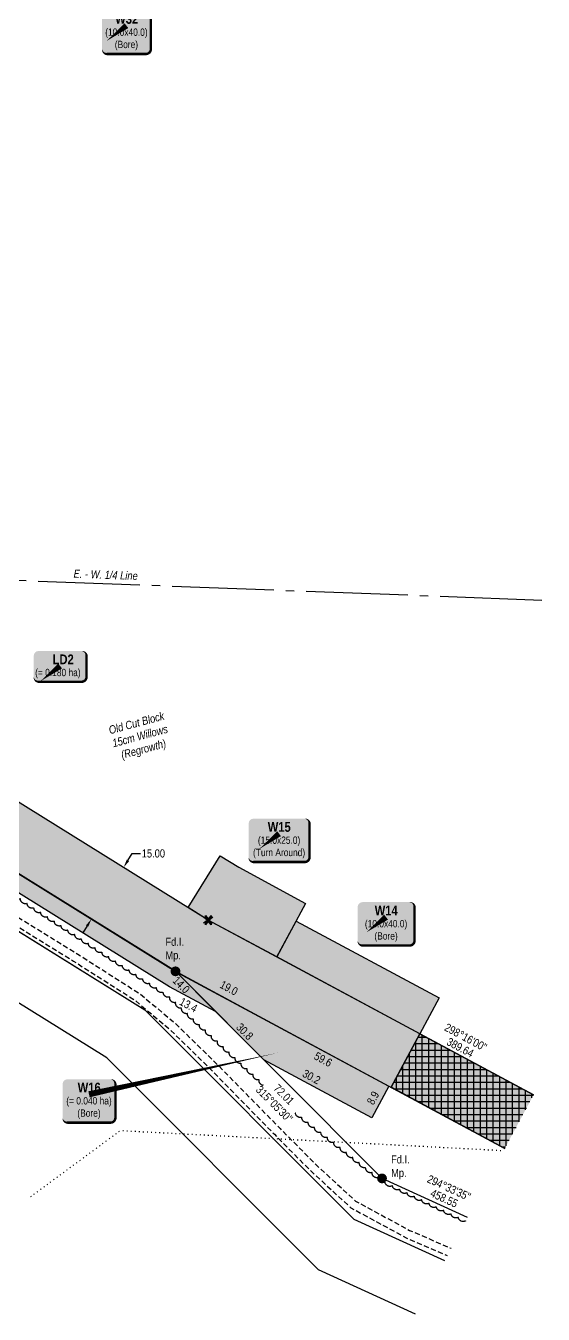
# Model space of a CAD drawing. Extents: x 333858 to 342713, y 6154085 to 6163590.
# Drawn here: x 334860 to 335497, y 6154085 to 6155671 of the extents above; entities that cross this region are included whole.
import ezdxf
from ezdxf.enums import TextEntityAlignment as Align

# ---------------------------------------------------------------- set-up
doc = ezdxf.new("R2010")
doc.units = 0
doc.header["$LTSCALE"] = 5
doc.header["$PDSIZE"] = 0.5
for name, pattern in [('0', [1, 1, 0]), ('foc-QUARTERLINE', [33, 25, -3, 2, -3]), ('foc-TOPO', [1, 0.2, -0.8]), ('UG_PIPE', [1.875, 1.25, -0.625])]:
    doc.linetypes.add(name, pattern=pattern)
doc.layers.get('Defpoints').update_dxf_attribs({"color": 9})
for name, color, linetype in [('AS-PIPE-UG', 44, 'UG_PIPE'), ('F-RW', 190, 'Continuous'), ('L-BD', 7, 'Continuous'), ('L-BD1', 253, 'Continuous'), ('L-MON', 1, 'Continuous'), ('L-MON-T', 1, 'Continuous'), ('L-QSEC', 8, 'foc-QUARTERLINE'), ('P-PROPOSED', 10, 'Continuous'), ('P-PROPOSED-H', 21, 'Continuous'), ('P-TEMP-BLOCKS', 250, 'Continuous'), ('P-TEMP-BLUE', 146, 'Continuous'), ('P-TEMP-BLUE-BORE-H', 131, 'Continuous'), ('P-TEMP-BLUE-T', 146, 'Continuous'), ('P-TEMP-NO CUT-H', 104, 'Continuous'), ('P-TXT', 4, 'Continuous'), ('P-WORKAREA', 113, 'Continuous'), ('P-WORKAREA-H', 111, 'Continuous'), ('T-BUSH', 110, '0'), ('T-VEGETATION CHANGE', 104, 'foc-TOPO')]:
    doc.layers.add(name, color=color, linetype=linetype)
doc.layers.add('P-EXISTINGCUT', color=125, linetype='Continuous', plot=False)
doc.layers.add('P-TEMP-BLUE-H', color=7, linetype='Continuous', true_color=0x99e6ff)
doc.layers.add('T-TEXT', color=48, linetype='Continuous', lineweight=18)
doc.styles.add('80', font='ARIALN.TTF', dxfattribs={"height": 10})
doc.styles.add('80CG', font='ARIALN.TTF', dxfattribs={"height": 10})
doc.styles.add('80L', font='ARIALN.TTF', dxfattribs={"height": 10})
doc.styles.add('80LS', font='ARIALNI.TTF', dxfattribs={"height": 10})
doc.styles.add('BOLD', font='ARIALNB.TTF')
doc.styles.get("Standard").update_dxf_attribs({"font": 'ARIALN.TTF'})
doc.dimstyles.new('Compass 5 000', dxfattribs={"dimscale": 5, "dimtxt": 9, "dimasz": 2, "dimexe": 0.2, "dimexo": 0.0625, "dimgap": 0.5, "dimtad": 0, "dimtih": 1, "dimtoh": 1, "dimzin": 0, "dimdsep": 46, "dimtxsty": '80CG', "dimcen": 0.1, "dimse1": 1, "dimse2": 1, "dimclrd": 256, "dimclrt": 256, "dimaunit": 1, "dimadec": 4, "dimazin": 0, "dimtfac": 0.06, "dimtofl": 0, "dimtmove": 0, "dimatfit": 1, "dimfxl": 0.2, "dimtolj": 1, "dimtzin": 0, "dimlwd": -1, "dimarcsym": 0})

# ---------------------------------------------------------------- blocks, each defined once
blk = doc.blocks.new('*U530')
at = {"true_color": 0x99e6ff}
h = blk.add_hatch(color=141, dxfattribs=at)
edge = h.paths.add_edge_path()
edge.add_line((-26.5, -34.9), (26.5, -34.9))
edge.add_arc((26.5, -28.9), 6, 270, 360)
edge.add_line((32.5, -28.9), (32.5, 12.5))
edge.add_arc((26.5, 12.5), 6, 0, 90)
edge.add_line((26.5, 18.5), (-26.5, 18.5))
edge.add_arc((-26.5, 12.5), 6, 90, 180)
edge.add_line((-32.5, 12.5), (-32.5, -28.9))
edge.add_arc((-26.5, -28.9), 6, 180, 270)
at = {"flags": 128}
blk.add_lwpolyline([(232.5, 51.1, 0, 7.5, 0), (0, 0, 0, 0, 0)], format="xyseb", dxfattribs=at)
at = {"color": 250, "flags": 128}
blk.add_lwpolyline([(-26.5, -34.9, 3, 3, 0), (26.5, -34.9, 3, 3, 0.414214), (32.5, -28.9, 3, 3, 0), (32.5, 12.5, 3, 0, 0.414214), (26.5, 18.5, 0, 0, 0), (-26.5, 18.5, 0, 0, 0.414214), (-32.5, 12.5, 0, 0, 0), (-32.5, -28.9, 0, 3, 0.414214)], format="xyseb", close=True, dxfattribs=at)
at = {"color": 250}
for tag, p, height, style in [('TEMP_AREA_W1_001', (-9.2, 2.2), 12, 'BOLD'), ('ENTER_TEXT_001', (-30.7, -12.5), 9, '80')]:
    blk.add_attdef(tag, p, '', height=height, dxfattribs=dict(at, style=style))
blk = doc.blocks.new('fdia')
at = {"color": 255, "const_width": 1}
blk.add_lwpolyline([(-0.5, 0, 1), (0.5, 0, 1)], format="xyb", close=True, dxfattribs=at)
blk = doc.blocks.new('Fdiaa')
blk.add_blockref('fdia', (0, 0))
blk = doc.blocks.new('fdib')
at = {"color": 1, "const_width": 1.6}
blk.add_lwpolyline([(-0.4, 0, 1), (0.4, 0, 1)], format="xyb", close=True, dxfattribs=at)
at = {"color": 1}
blk.add_circle((0, 0), 0.8, dxfattribs=at)
blk = doc.blocks.new('Fdibb')
blk.add_blockref('fdib', (0, 0))
blk = doc.blocks.new('fdicc')
for name in ['Fdibb', 'Fdiaa']:
    blk.add_blockref(name, (0, 0))
blk = doc.blocks.new('FDI')
blk.add_blockref('fdicc', (0, 0))
blk = doc.blocks.new('TEMP')
h = blk.add_hatch(color=255)
h.dxf.hatch_style = 1
h.paths.add_polyline_path([(0, 0.25), (-0.67, 1.15), (-0.67, 0.67), (-1.15, 0.67), (-0.25, 0), (-1.15, -0.67), (-0.67, -0.67), (-0.67, -1.15), (0, -0.25), (0.67, -1.15), (0.67, -0.67), (1.15, -0.67), (0.25, 0), (1.15, 0.67), (0.67, 0.67), (0.67, 1.15)])
h.paths.add_polyline_path([(0.57, 0.85), (0.57, 0.57), (0.85, 0.57), (0.08, 0), (0.85, -0.57), (0.57, -0.57), (0.57, -0.85), (0, -0.08), (-0.57, -0.85), (-0.57, -0.57), (-0.85, -0.57), (-0.08, 0), (-0.85, 0.57), (-0.57, 0.57), (-0.57, 0.85), (0, 0.08)], flags=16)
h = blk.add_hatch(color=1)
h.dxf.hatch_style = 1
h.paths.add_polyline_path([(0, 0.08), (-0.57, 0.85), (-0.57, 0.57), (-0.85, 0.57), (-0.08, 0), (-0.85, -0.57), (-0.57, -0.57), (-0.57, -0.85), (0, -0.08), (0.57, -0.85), (0.57, -0.57), (0.85, -0.57), (0.08, 0), (0.85, 0.57), (0.57, 0.57), (0.57, 0.85)])
at = {"color": 1}
for p, q in [((-0.08, 0), (0.08, 0)), ((0, 0.08), (0, -0.08))]:
    blk.add_line(p, q, dxfattribs=at)
at = {"color": 255, "flags": 128}
blk.add_lwpolyline([(-0.25, 0), (-1.15, 0.67), (-0.67, 0.67), (-0.67, 1.15), (0, 0.25), (0.67, 1.15), (0.67, 0.67), (1.15, 0.67), (0.25, 0), (1.15, -0.67), (0.67, -0.67), (0.67, -1.15), (0, -0.25), (-0.67, -1.15), (-0.67, -0.67), (-1.15, -0.67)], close=True, dxfattribs=at)
at = {"color": 1, "flags": 128}
blk.add_lwpolyline([(-0.08, 0), (-0.85, 0.57), (-0.57, 0.57), (-0.57, 0.85), (0, 0.08), (0.57, 0.85), (0.57, 0.57), (0.85, 0.57), (0.08, 0), (0.85, -0.57), (0.57, -0.57), (0.57, -0.85), (0, -0.08), (-0.57, -0.85), (-0.57, -0.57), (-0.85, -0.57)], close=True, dxfattribs=at)
blk = doc.blocks.new('*U492')
at = {"true_color": 0x99e6ff}
h = blk.add_hatch(color=141, dxfattribs=at)
edge = h.paths.add_edge_path()
edge.add_line((-29, -34.9), (29, -34.9))
edge.add_arc((29, -28.9), 6, 270, 360)
edge.add_line((35, -28.9), (35, 12.5))
edge.add_arc((29, 12.5), 6, 0, 90)
edge.add_line((29, 18.5), (-29, 18.5))
edge.add_arc((-29, 12.5), 6, 90, 180)
edge.add_line((-35, 12.5), (-35, -28.9))
edge.add_arc((-29, -28.9), 6, 180, 270)
at = {"color": 250, "flags": 128}
blk.add_lwpolyline([(-29, -34.9, 3, 3, 0), (29, -34.9, 3, 3, 0.414214), (35, -28.9, 3, 3, 0), (35, 12.5, 3, 0, 0.414214), (29, 18.5, 0, 0, 0), (-29, 18.5, 0, 0, 0.414214), (-35, 12.5, 0, 0, 0), (-35, -28.9, 0, 3, 0.414214)], format="xyseb", close=True, dxfattribs=at)
at = {"flags": 128}
blk.add_lwpolyline([(-24.2, -18.7, 0, 7.5, 0), (0, 0, 0, 0, 0)], format="xyseb", dxfattribs=at)
at = {"color": 250}
for tag, p, height, style in [('TEMP_AREA_W1_001', (-9.2, 2.2), 12, 'BOLD'), ('ENTER_TEXT_001', (-30.7, -12.5), 9, '80')]:
    blk.add_attdef(tag, p, '', height=height, dxfattribs=dict(at, style=style))
blk = doc.blocks.new('*U494')
at = {"true_color": 0x99e6ff}
h = blk.add_hatch(color=141, dxfattribs=at)
edge = h.paths.add_edge_path()
edge.add_line((-31.5, -34.9), (31.5, -34.9))
edge.add_arc((31.5, -28.9), 6, 270, 360)
edge.add_line((37.5, -28.9), (37.5, 12.5))
edge.add_arc((31.5, 12.5), 6, 0, 90)
edge.add_line((31.5, 18.5), (-31.5, 18.5))
edge.add_arc((-31.5, 12.5), 6, 90, 180)
edge.add_line((-37.5, 12.5), (-37.5, -28.9))
edge.add_arc((-31.5, -28.9), 6, 180, 270)
at = {"color": 250, "flags": 128}
blk.add_lwpolyline([(-31.5, -34.9, 3, 3, 0), (31.5, -34.9, 3, 3, 0.414214), (37.5, -28.9, 3, 3, 0), (37.5, 12.5, 3, 0, 0.414214), (31.5, 18.5, 0, 0, 0), (-31.5, 18.5, 0, 0, 0.414214), (-37.5, 12.5, 0, 0, 0), (-37.5, -28.9, 0, 3, 0.414214)], format="xyseb", close=True, dxfattribs=at)
at = {"flags": 128}
blk.add_lwpolyline([(-24.2, -18.7, 0, 7.5, 0), (0, 0, 0, 0, 0)], format="xyseb", dxfattribs=at)
at = {"color": 250}
for tag, p, height, style in [('TEMP_AREA_W1_001', (-9.2, 2.2), 12, 'BOLD'), ('ENTER_TEXT_001', (-30.7, -12.5), 9, '80')]:
    blk.add_attdef(tag, p, '', height=height, dxfattribs=dict(at, style=style))
blk = doc.blocks.new('*U493')
at = {"true_color": 0x99e6ff}
h = blk.add_hatch(color=141, dxfattribs=at)
edge = h.paths.add_edge_path()
edge.add_line((-24, -34.9), (24, -34.9))
edge.add_arc((24, -28.9), 6, 270, 360)
edge.add_line((30, -28.9), (30, 12.5))
edge.add_arc((24, 12.5), 6, 0, 90)
edge.add_line((24, 18.5), (-24, 18.5))
edge.add_arc((-24, 12.5), 6, 90, 180)
edge.add_line((-30, 12.5), (-30, -28.9))
edge.add_arc((-24, -28.9), 6, 180, 270)
at = {"color": 250, "flags": 128}
blk.add_lwpolyline([(-24, -34.9, 3, 3, 0), (24, -34.9, 3, 3, 0.414214), (30, -28.9, 3, 3, 0), (30, 12.5, 3, 0, 0.414214), (24, 18.5, 0, 0, 0), (-24, 18.5, 0, 0, 0.414214), (-30, 12.5, 0, 0, 0), (-30, -28.9, 0, 3, 0.414214)], format="xyseb", close=True, dxfattribs=at)
at = {"flags": 128}
blk.add_lwpolyline([(-24.2, -18.7, 0, 7.5, 0), (0, 0, 0, 0, 0)], format="xyseb", dxfattribs=at)
at = {"color": 250}
for tag, p, height, style in [('TEMP_AREA_W1_001', (-9.2, 2.2), 12, 'BOLD'), ('ENTER_TEXT_001', (-30.7, -12.5), 9, '80')]:
    blk.add_attdef(tag, p, '', height=height, dxfattribs=dict(at, style=style))
blk = doc.blocks.new('*D647')
at = {"layer": 'Defpoints', "color": 0, "transparency": 16777216}
for p in [(334960.5, 6154647.4), (334980.5, 6154635), (334920.9, 6154583.8)]:
    blk.add_point(p, dxfattribs=at)
at = {"layer": 'P-TXT', "transparency": 16777216}
for p, q in [((334985.7, 6154643.5), (334991.1, 6154652.1)), ((334991.1, 6154652.1), (335001.1, 6154652.1)), ((334935.6, 6154562.9), (334930.3, 6154554.4))]:
    blk.add_line(p, q, dxfattribs=at)
for points in [[(334984.3, 6154644.4), (334987.2, 6154642.6), (334980.5, 6154635)], [(334934.2, 6154563.7), (334937, 6154562), (334940.8, 6154571.3)]]:
    blk.add_solid(points, dxfattribs=at)
at = {"layer": 'P-TXT', "transparency": 16777216, "insert": (335017.1, 6154652.1), "char_height": 10, "attachment_point": 5, "style": '80CG', "bg_fill": 3, "box_fill_scale": 1.1, "bg_fill_color": 256, "bg_fill_true_color": 13158600, "bg_fill_transparency": 0}
blk.add_mtext('\\A1;15.00', dxfattribs=at)
blk = doc.blocks.new('*U658')
at = {"true_color": 0x99e6ff}
h = blk.add_hatch(color=141, dxfattribs=at)
edge = h.paths.add_edge_path()
edge.add_line((-26.5, -19.4), (26.5, -19.4))
edge.add_arc((26.5, -13.4), 6, 270, 360)
edge.add_line((32.5, -13.4), (32.5, 12.5))
edge.add_arc((26.5, 12.5), 6, 0, 90)
edge.add_line((26.5, 18.5), (-26.5, 18.5))
edge.add_arc((-26.5, 12.5), 6, 90, 180)
edge.add_line((-32.5, 12.5), (-32.5, -13.4))
edge.add_arc((-26.5, -13.4), 6, 180, 270)
at = {"color": 250, "flags": 128}
blk.add_lwpolyline([(-26.5, -19.4, 3, 3, 0), (26.5, -19.4, 3, 3, 0.414214), (32.5, -13.4, 3, 3, 0), (32.5, 12.5, 3, 0, 0.414214), (26.5, 18.5, 0, 0, 0), (-26.5, 18.5, 0, 0, 0.414214), (-32.5, 12.5, 0, 0, 0), (-32.5, -13.4, 0, 3, 0.414214)], format="xyseb", close=True, dxfattribs=at)
at = {"flags": 128}
blk.add_lwpolyline([(-24.2, -18.7, 0, 7.5, 0), (0, 0, 0, 0, 0)], format="xyseb", dxfattribs=at)
at = {"color": 250}
for tag, p, height, style in [('TEMP_AREA_W1_001', (-9.2, 2.2), 12, 'BOLD'), ('ENTER_TEXT_001', (-30.7, -12.5), 9, '80')]:
    blk.add_attdef(tag, p, '', height=height, dxfattribs=dict(at, style=style))

msp = doc.modelspace()

# ---------------------------------------------------------------- hatches: boundary and pattern name
at = {"layer": 'P-PROPOSED-H'}
h = msp.add_hatch(color=256, dxfattribs=at)
h.dxf.hatch_style = 1
h.paths.add_polyline_path([(333886.995, 6155423.332), (333884.084, 6155348.403), (334464.706, 6155325.846), (334447.342, 6154878.338), (335047.088, 6154505.253), (335449.427, 6154288.974), (335484.931, 6154355.021), (335084.682, 6154570.177), (334523.961, 6154918.985), (334542.542, 6155397.864)])
at = {"layer": 'P-TEMP-BLUE-BORE-H'}
h = msp.add_hatch(color=256, dxfattribs=at)
h.dxf.hatch_style = 1
h.paths.add_polyline_path([(335449.427, 6154288.974), (335484.931, 6154355.021), (335344.979, 6154430.217), (335309.49, 6154364.198)])
at = {"layer": 'P-TEMP-BLUE-H'}
h = msp.add_hatch(color=256, dxfattribs=at)
h.dxf.hatch_style = 1
h.paths.add_polyline_path([(335168.863, 6154524.913), (335084.682, 6154570.177), (335059.722, 6154585.703), (335099.329, 6154649.375), (335122.344, 6154635.058), (335204.417, 6154590.706)])
h = msp.add_hatch(color=256, dxfattribs=at)
h.dxf.hatch_style = 1
h.paths.add_polyline_path([(335344.979, 6154430.217), (335168.863, 6154524.913), (335192.629, 6154568.893), (335368.648, 6154474.249)])
h = msp.add_hatch(color=256, dxfattribs=at)
h.dxf.hatch_style = 1
h.paths.add_polyline_path([(335130.659, 6154460.329), (335306.785, 6154365.652), (335285.892, 6154326.764), (335152.913, 6154398.019), (335116.696, 6154434.354), (335044.287, 6154506.996), (335047.097, 6154505.248)])
at = {"layer": 'P-TEMP-NO CUT-H', "ltscale": 2}
h = msp.add_hatch(dxfattribs=at)
h.set_pattern_fill('ANSI37', color=256, scale=2.499508, angle=45)
h.set_pattern_definition([(90, (1260.915, 2567.123), (-7.935936789, 1e-15), []), (180, (1260.915, 2567.123), (-1e-15, -7.935936789), [])])
h.paths.add_polyline_path([(335449.427, 6154288.974), (335484.931, 6154355.021), (335344.979, 6154430.217), (335309.49, 6154364.198)])
at = {"layer": 'P-WORKAREA-H'}
h = msp.add_hatch(color=256, dxfattribs=at)
h.dxf.hatch_style = 1
h.paths.add_polyline_path([(335093.547, 6154457.577), (335037.063, 6154487.94), (334426.911, 6154867.498), (334392.855, 6154888.683), (334403.417, 6154905.662), (334447.342, 6154878.338), (335044.287, 6154506.996)])

# ---------------------------------------------------------------- linework, layer by layer
at = {"layer": 'AS-PIPE-UG', "flags": 128}
for points in [[(334304.147, 6155176.886), (334295.552, 6154935.572), (334295.731, 6154926.021), (334315.686, 6154905.366), (334355.064, 6154883.812), (334435.797, 6154827.048), (334519.454, 6154779.836), (334771.356, 6154622.18), (334924.185, 6154528.053), (335000.272, 6154479.564), (335043.151, 6154443.684), (335096.614, 6154391.383), (335173.045, 6154313.367), (335215.851, 6154270.272), (335265.92, 6154224.095), (335332.361, 6154187.933), (335383.328, 6154166.011)], [(334300.742, 6155160.686), (334293.052, 6154935.591), (334293.457, 6154913.986), (334309.552, 6154897.326), (334349.772, 6154875.311), (334430.452, 6154818.584), (334514.342, 6154771.241), (334766.082, 6154613.686), (334918.877, 6154519.581), (334994.353, 6154471.481), (335036.437, 6154436.266), (335089.547, 6154384.311), (335165.927, 6154306.346), (335208.912, 6154263.071), (335260.052, 6154215.906), (335327.987, 6154178.931), (335378.576, 6154157.171)]]:
    msp.add_lwpolyline(points, dxfattribs=at)
at = {"layer": 'F-RW'}
for points in [[(335339.667, 6154084.791), (335220.092, 6154139.434), (334959.722, 6154400.644), (334236.154, 6154850.754), (334242.397, 6155011.451), (334267.098, 6155647.272)], [(334302.065, 6155645.913), (334277.365, 6155010.131), (334273.697, 6154915.709), (334363.882, 6154859.608), (335006.645, 6154459.57), (335263.611, 6154201.991), (335375.246, 6154150.976)]]:
    msp.add_lwpolyline(points, dxfattribs=at)
at = {"layer": 'F-RW', "flags": 128}
for points in [[(334302.065, 6155645.913), (334273.697, 6154915.709), (335006.701, 6154459.73), (335263.611, 6154201.991), (335375.246, 6154150.976)], [(335403.708, 6154203.924), (335298.427, 6154252.036), (335044.284, 6154506.998), (334349.648, 6154939.11), (334376.993, 6155643.002)]]:
    msp.add_lwpolyline(points, dxfattribs=at)
at = {"layer": 'L-QSEC', "flags": 128}
msp.add_lwpolyline([(334215.942, 6155012.449), (335496.766, 6154964.12)], dxfattribs=at)
at = {"layer": 'P-EXISTINGCUT'}
msp.add_line((335344.979, 6154430.217), (335309.49, 6154364.198), dxfattribs=at)
at = {"layer": 'P-PROPOSED', "flags": 128}
for points in [[(335484.931, 6154355.021), (335084.682, 6154570.177), (334523.961, 6154918.985), (334542.542, 6155397.864), (333886.995, 6155423.332)], [(333884.084, 6155348.403), (334464.706, 6155325.846), (334447.342, 6154878.338), (335047.088, 6154505.253), (335449.427, 6154288.974)]]:
    msp.add_lwpolyline(points, dxfattribs=at)
at = {"layer": 'P-TEMP-BLUE', "flags": 128}
for points in [[(335168.863, 6154524.913), (335084.682, 6154570.177), (335059.722, 6154585.703), (335099.329, 6154649.375), (335122.344, 6154635.058), (335204.417, 6154590.706)], [(335344.979, 6154430.217), (335168.863, 6154524.913), (335192.629, 6154568.893), (335368.648, 6154474.249)], [(335130.659, 6154460.329), (335306.785, 6154365.652), (335285.892, 6154326.764), (335152.913, 6154398.019), (335116.696, 6154434.354), (335044.287, 6154506.996), (335130.659, 6154460.329)]]:
    msp.add_lwpolyline(points, close=True, dxfattribs=at)
at = {"layer": 'P-TEMP-BLUE-BORE-H', "flags": 128}
msp.add_lwpolyline([(335449.427, 6154288.974), (335309.49, 6154364.198), (335344.979, 6154430.217), (335484.931, 6154355.021)], dxfattribs=at)
at = {"layer": 'P-WORKAREA', "flags": 128}
msp.add_lwpolyline([(335093.547, 6154457.577), (335037.063, 6154487.94), (334426.911, 6154867.498), (334392.855, 6154888.683), (334403.417, 6154905.662), (334447.342, 6154878.338), (335044.287, 6154506.996), (335093.547, 6154457.577)], close=True, dxfattribs=at)
at = {"layer": 'T-BUSH', "flags": 128}
msp.add_lwpolyline([(335401.308, 6154199.753, -0.52056705), (335392.292, 6154204.074, -0.52056705), (335383.276, 6154208.394, -0.52056705), (335374.259, 6154212.715, -0.52056705), (335365.243, 6154217.035, -0.52056705), (335356.227, 6154221.356, -0.52056705), (335347.21, 6154225.676, -0.52056705), (335338.194, 6154229.997, -0.52056705), (335329.178, 6154234.317, -0.52056705), (335320.161, 6154238.637, -0.52056705), (335311.145, 6154242.958, -0.52056705), (335302.129, 6154247.278, -0.52056705), (335294.005, 6154253.032, -0.52056705), (335286.149, 6154259.216, -0.52056705), (335278.293, 6154265.401, -0.52056705), (335270.438, 6154271.586, -0.52056705), (335262.582, 6154277.77, -0.52056705), (335254.726, 6154283.955, -0.52056705), (335246.871, 6154290.139, -0.52056705), (335239.015, 6154296.324, -0.52056705), (335231.16, 6154302.509, -0.52056705), (335223.304, 6154308.693, -0.52056705), (335215.448, 6154314.878, -0.52056705), (335207.593, 6154321.063, -0.52056705), (335199.737, 6154327.247, -0.52056705), (335191.881, 6154333.432, -0.52056705), (335184.026, 6154339.617, -0.52056705), (335176.46, 6154346.14, -0.52056705), (335169.13, 6154352.94, -0.52056705), (335161.801, 6154359.74, -0.52056705), (335154.472, 6154366.54, -0.52056705), (335147.142, 6154373.34, -0.52056705), (335139.813, 6154380.14, -0.52056705), (335132.484, 6154386.94, -0.52056705), (335125.154, 6154393.74, -0.52056705), (335117.825, 6154400.54, -0.52056705), (335110.495, 6154407.34, -0.52056705), (335103.166, 6154414.14, -0.52056705), (335095.837, 6154420.941, -0.52056705), (335088.507, 6154427.741, -0.52056705), (335081.178, 6154434.541, -0.52056705), (335073.848, 6154441.341, -0.52056705), (335066.519, 6154448.141, -0.52056705), (335059.19, 6154454.941, -0.52056705), (335051.86, 6154461.741, -0.52056705), (335044.531, 6154468.541, -0.52056705), (335037.201, 6154475.341, -0.52056705), (335029.201, 6154481.283, -0.52056705), (335020.826, 6154486.744, -0.52056705), (335012.451, 6154492.205, -0.52056705), (335004.076, 6154497.665, -0.52056705), (334995.701, 6154503.126, -0.52056705), (334987.325, 6154508.586, -0.52056705), (334978.95, 6154514.047, -0.52056705), (334970.575, 6154519.508, -0.52056705), (334962.2, 6154524.968, -0.52056705), (334953.825, 6154530.429, -0.52056705), (334945.45, 6154535.889, -0.52056705), (334937.075, 6154541.35, -0.52056705), (334928.7, 6154546.811, -0.52056705), (334920.325, 6154552.271, -0.52056705), (334911.949, 6154557.732, -0.52056705), (334903.574, 6154563.192, -0.52056705), (334895.199, 6154568.653, -0.52056705), (334886.824, 6154574.113, -0.52056705), (334878.449, 6154579.574, -0.52056705), (334870.074, 6154585.035, -0.52056705), (334861.76, 6154590.588, -0.52056705), (334853.469, 6154596.175, -0.52056705), (334845.177, 6154601.762, -0.52056705), (334836.886, 6154607.348, -0.52056705), (334828.594, 6154612.935, -0.52056705), (334820.303, 6154618.522, -0.52056705), (334812.012, 6154624.109, -0.52056705), (334803.72, 6154629.696, -0.52056705), (334795.429, 6154635.283, -0.52056705), (334787.137, 6154640.869, -0.52056705), (334778.846, 6154646.456, -0.52056705), (334770.554, 6154652.043, -0.52056705), (334762.263, 6154657.63, -0.52056705), (334753.972, 6154663.217, -0.52056705), (334745.68, 6154668.804, -0.52056705), (334737.389, 6154674.39, -0.52056705), (334729.097, 6154679.977, -0.52056705), (334720.806, 6154685.564, -0.52056705), (334712.514, 6154691.151, -0.52056705), (334704.223, 6154696.738, -0.52056705), (334695.931, 6154702.325, -0.52056705), (334687.64, 6154707.912, -0.52056705), (334679.349, 6154713.498, -0.52056705), (334671.057, 6154719.085, -0.52056705), (334662.766, 6154724.672, -0.52056705), (334654.474, 6154730.259, -0.52056705), (334646.183, 6154735.846, -0.52056705), (334637.891, 6154741.433, -0.52056705), (334629.6, 6154747.019, -0.52056705), (334621.309, 6154752.606, -0.52056705), (334613.017, 6154758.193, -0.52056705), (334604.726, 6154763.78, -0.52056705), (334596.508, 6154769.472, -0.52056705), (334588.418, 6154775.347, -0.52056705), (334580.327, 6154781.221, -0.52056705), (334572.237, 6154787.095, -0.52056705), (334564.147, 6154792.969, -0.52056705), (334556.056, 6154798.843, -0.52056705), (334547.966, 6154804.718, -0.52056705), (334539.876, 6154810.592, -0.52056705), (334531.785, 6154816.466, -0.52056705), (334523.695, 6154822.34, -0.52056705), (334515.604, 6154828.215, -0.52056705), (334507.514, 6154834.089, -0.52056705), (334499.424, 6154839.963, -0.52056705), (334491.333, 6154845.837, -0.52056705), (334483.243, 6154851.711, -0.52056705), (334475.152, 6154857.586, -0.52056705), (334467.076, 6154863.479, -0.52056705), (334459.067, 6154869.463, -0.52056705), (334451.058, 6154875.448, -0.52056705), (334455.709, 6154883.877, -0.52056705), (334460.915, 6154892.413, -0.52056705), (334466.121, 6154900.949, -0.52056705), (334471.326, 6154909.484, -0.52056705), (334476.532, 6154918.02, -0.52056705), (334481.738, 6154926.556, -0.52056705), (334486.114, 6154935.496, -0.52056705), (334489.579, 6154944.874, -0.52056705), (334493.044, 6154954.252, -0.52056705), (334496.51, 6154963.631, -0.52056705), (334499.975, 6154973.009, -0.52056705), (334503.441, 6154982.387, -0.52056705), (334506.143, 6154991.928, -0.52056705), (334506.626, 6155001.914, -0.52056705), (334507.108, 6155011.901, -0.52056705), (334507.59, 6155021.887, -0.52056705), (334508.072, 6155031.874, -0.52056705), (334508.554, 6155041.86, -0.52056705), (334509.036, 6155051.846, -0.52056705), (334509.335, 6155061.84, -0.52056705), (334509.634, 6155071.834, -0.52056705), (334509.934, 6155081.827, -0.52056705), (334510.233, 6155091.821, -0.52056705), (334510.533, 6155101.814, -0.52056705), (334510.832, 6155111.808, -0.52056705), (334514.188, 6155121.021, -0.52056705), (334518.717, 6155129.934, -0.52056705), (334523.245, 6155138.848, -0.52056705), (334527.773, 6155147.762, -0.52056705), (334532.302, 6155156.676, -0.52056705), (334536.83, 6155165.589, -0.52056705), (334541.358, 6155174.503, -0.52056705), (334546.464, 6155183.098, -0.52056705), (334551.604, 6155191.673, -0.52056705), (334556.744, 6155200.249, -0.52056705), (334561.884, 6155208.824, -0.52056705), (334567.025, 6155217.4, -0.52056705), (334572.165, 6155225.975, -0.52056705), (334577.305, 6155234.551, -0.52056705), (334582.445, 6155243.126, -0.52056705), (334585.167, 6155251.964, -0.52056705), (334576.585, 6155257.072, -0.52056705), (334567.933, 6155262.083, -0.52056705), (334559.281, 6155267.094, -0.52056705), (334550.63, 6155272.105, -0.52056705), (334541.796, 6155274.396, -0.52056705), (334536.775, 6155265.754, -0.52056705), (334531.799, 6155257.082, -0.52056705), (334526.823, 6155248.411, -0.52056705), (334521.847, 6155239.739, -0.52056705), (334516.87, 6155231.067, -0.52056705), (334511.894, 6155222.396, -0.52056705), (334506.918, 6155213.724, -0.52056705), (334501.942, 6155205.052, -0.52056705), (334496.966, 6155196.38, -0.52056705), (334491.99, 6155187.709, -0.52056705), (334487.013, 6155179.037, -0.52056705), (334482.037, 6155170.365, -0.52056705), (334477.061, 6155161.694, -0.52056705), (334472.085, 6155153.022, -0.52056705), (334467.638, 6155156.603, -0.52056705), (334464.432, 6155165.943, -0.52056705), (334463.504, 6155175.898, -0.52056705), (334462.576, 6155185.853, -0.52056705), (334461.648, 6155195.808, -0.52056705), (334460.721, 6155205.762, -0.52056705), (334459.793, 6155215.717, -0.52056705), (334458.865, 6155225.672, -0.52056705), (334457.937, 6155235.627, -0.52056705), (334457.009, 6155245.582, -0.52056705), (334456.081, 6155255.537, -0.52056705), (334455.153, 6155265.492, -0.52056705), (334454.225, 6155275.447, -0.52056705), (334453.274, 6155285.398, -0.52056705), (334444.406, 6155287.944, -0.52056705), (334434.413, 6155288.274, -0.52056705), (334424.42, 6155288.604, -0.52056705), (334414.428, 6155288.934, -0.52056705), (334404.435, 6155289.264, -0.52056705), (334394.443, 6155289.595, -0.52056705), (334384.45, 6155289.925, -0.52056705), (334374.458, 6155290.255, -0.52056705), (334367.522, 6155293.628, -0.52056705), (334367.238, 6155303.622, -0.52056705), (334366.954, 6155313.616, -0.52056705), (334366.67, 6155323.61, -0.52056705), (334366.385, 6155333.604, -0.52056705), (334366.101, 6155343.598, -0.52056705), (334365.817, 6155353.592, -0.52056705), (334365.533, 6155363.586, -0.52056705), (334365.248, 6155373.58, -0.52056705), (334360.718, 6155381.093, -0.52056705), (334351.477, 6155384.909, -0.52056705), (334342.236, 6155388.725, -0.52056705), (334332.994, 6155392.541, -0.52056705), (334323.753, 6155396.357, -0.52056705), (334322.32, 6155405.237, -0.52056705), (334322.605, 6155415.231, -0.52056705), (334322.89, 6155425.225, -0.52056705), (334323.175, 6155435.219, -0.52056705), (334323.46, 6155445.213, -0.52056705), (334323.744, 6155455.207, -0.52056705), (334324.029, 6155465.201, -0.52056705), (334324.314, 6155475.195, -0.52056705), (334324.599, 6155485.189, -0.52056705), (334324.884, 6155495.183, -0.52056705), (334325.168, 6155505.177, -0.52056705), (334325.453, 6155515.171, -0.52056705), (334325.738, 6155525.165, -0.52056705), (334326.023, 6155535.159, -0.52056705), (334326.308, 6155545.153, -0.52056705), (334326.592, 6155555.147, -0.52056705), (334326.877, 6155565.141, -0.52056705), (334327.162, 6155575.135, -0.52056705), (334327.447, 6155585.129, -0.52056705), (334327.732, 6155595.123, -0.52056705), (334328.016, 6155605.117, -0.52056705), (334328.715, 6155615.089, -0.52056705), (334329.473, 6155625.058, -0.52056705), (334330.231, 6155635.027, -0.52056705), (334330.965, 6155644.679, -0.52056705)], format="xyb", dxfattribs=at)
at = {"layer": 'T-VEGETATION CHANGE', "flags": 128}
msp.add_lwpolyline([(334866.137, 6154229.55), (334976.577, 6154311.018), (335337.768, 6154292.154), (335448.019, 6154286.355)], dxfattribs=at)

# ---------------------------------------------------------------- block references
at = {"layer": 'L-MON', "xscale": 4.99901530000004, "yscale": 4.99901530000004}
for name, p, zscale in [('TEMP', (335084.682, 6154570.177), 25.00000000000024), ('FDI', (335044.287, 6154506.996), 24.99507650000028), ('FDI', (335298.427, 6154252.036), 24.99507650000028)]:
    msp.add_blockref(name, p, dxfattribs=dict(at, zscale=zscale))
at = {"layer": 'P-TEMP-BLOCKS'}
ref = msp.add_blockref('*U493', (334983.939, 6155671.352), dxfattribs=dict(at, xscale=0.99980306, yscale=0.99980306, zscale=0.99980306))
ref.add_attrib('TEMP_AREA_W1_001', 'W32', (334970.133, 6155673.698), dxfattribs={"layer": '0', "color": 250, "height": 11.9976, "style": 'BOLD'})
ref.add_attrib('ENTER_TEXT_001', '(10.0x40.0)', (334957.868, 6155658.885), dxfattribs={"layer": '0', "color": 250, "height": 8.99823, "style": '80'})
ref.add_attrib('ENTER_TEXT_002', '(Bore)', (334969.625, 6155643.734), dxfattribs={"layer": '0', "color": 250, "height": 8.9982, "style": '80'})
at = {"layer": 'P-TEMP-BLOCKS', "xscale": 0.99980306, "yscale": 0.99980306, "zscale": 0.99980306}
msp.add_blockref('*U658', (334902.344, 6154882.93), dxfattribs=at).add_auto_attribs({'TEMP_AREA_W1_001': 'LD2', 'ENTER_TEXT_001': '(= 0.180 ha)'})
at = {"layer": 'P-TEMP-BLOCKS'}
ref = msp.add_blockref('*U494', (335171.775, 6154676.456), dxfattribs=dict(at, xscale=0.99980306, yscale=0.99980306, zscale=0.99980306))
ref.add_attrib('TEMP_AREA_W1_001', 'W15', (335157.833, 6154678.802), dxfattribs={"layer": '0', "color": 250, "height": 11.9976, "style": 'BOLD'})
ref.add_attrib('ENTER_TEXT_001', '(15.0x25.0)', (335145.704, 6154663.988), dxfattribs={"layer": '0', "color": 250, "height": 8.99823, "style": '80'})
ref.add_attrib('ENTER_TEXT_002', '(Turn Around)', (335139.698, 6154648.838), dxfattribs={"layer": '0', "color": 250, "height": 8.99823, "style": '80'})
ref = msp.add_blockref('*U492', (335303.429, 6154573.663), dxfattribs=dict(at, xscale=0.99980306, yscale=0.99980306, zscale=0.99980306))
ref.add_attrib('TEMP_AREA_W1_001', 'W14', (335289.439, 6154575.907), dxfattribs={"layer": '0', "color": 250, "height": 11.9976, "style": 'BOLD'})
ref.add_attrib('ENTER_TEXT_001', '(10.0x40.0)', (335277.358, 6154561.196), dxfattribs={"layer": '0', "color": 250, "height": 8.99823, "style": '80'})
ref.add_attrib('ENTER_TEXT_002', '(Bore)', (335289.116, 6154546.045), dxfattribs={"layer": '0', "color": 250, "height": 8.9982, "style": '80'})
ref = msp.add_blockref('*U530', (334937.867, 6154355.571), dxfattribs=dict(at, xscale=0.99980306, yscale=0.99980306, zscale=0.99980306))
ref.add_attrib('TEMP_AREA_W1_001', 'W16', (334923.958, 6154357.917), dxfattribs={"layer": '0', "color": 250, "height": 11.9976, "style": 'BOLD'})
ref.add_attrib('ENTER_TEXT_001', '(= 0.040 ha)', (334909.93, 6154343.103), dxfattribs={"layer": '0', "color": 250, "height": 8.99823, "style": '80'})
ref.add_attrib('ENTER_TEXT_002', '(Bore)', (334923.553, 6154327.953), dxfattribs={"layer": '0', "color": 250, "height": 8.9982, "style": '80'})

# ---------------------------------------------------------------- texts
at = {"layer": 'L-BD', "style": '80L'}
for s, height, p in [("294°33'35''", 9.99803, (335380.831, 6154240.464)), ('458.55', 9.998, (335374.909, 6154227.505))]:
    msp.add_text(s, height=height, rotation=335.4405, dxfattribs=at).set_placement(p, align=Align.MIDDLE)
at = {"layer": 'L-BD1'}
for s, p in [('298°16\'00"', (335401.452, 6154425.785)), ('389.64', (335394.705, 6154413.237))]:
    msp.add_text(s, height=9.998, rotation=331.733075, dxfattribs=at).set_placement(p, align=Align.MIDDLE_CENTER)
at = {"layer": 'L-BD1', "insert": (334919.18, 6155001.751), "char_height": 9.99803, "attachment_point": 1, "rotation": 357.839085, "style": '80L'}
msp.add_mtext_dynamic_manual_height_columns('{\\fArial Narrow|b0|i1|c0|p34;E. - W. 1/4 Line}', width=78.77667, gutter_width=50, heights=[0], dxfattribs=at)
at = {"layer": 'L-MON-T', "char_height": 9.9979, "attachment_point": 1, "style": '80L'}
for insert in [(335031.883, 6154548.4), (335309.563, 6154280.441)]:
    msp.add_mtext_dynamic_manual_height_columns('Fd.I. \\PMp.', width=48.31246, gutter_width=50, heights=[0], dxfattribs=dict(at, insert=insert))
at = {"layer": 'P-TEMP-BLUE-T'}
for s, rotation, p in [('19.0', 331.733372, (335110.035, 6154486.474)), ('30.8', 314.907715, (335129.478, 6154432.908)), ('59.6', 331.739489, (335225.982, 6154398.558)), ('30.2', 331.739489, (335211.681, 6154377.077)), ('8.9', 61.739489, (335287.295, 6154351.088))]:
    msp.add_text(s, height=9.998, rotation=rotation, dxfattribs=at).set_placement(p, align=Align.MIDDLE_CENTER)
at = {"layer": 'P-WORKAREA'}
for s, rotation, p in [('14.0', 314.907715, (335051.428, 6154490.286)), ('13.4', 331.739489, (335060.273, 6154465.564))]:
    msp.add_text(s, height=9.998, rotation=rotation, dxfattribs=at).set_placement(p, align=Align.MIDDLE_CENTER)
at = {"layer": 'T-TEXT', "insert": (334994.941, 6154817.667), "char_height": 9.99803, "width": 70.73409, "attachment_point": 2, "rotation": 15.098904, "style": '80LS'}
msp.add_mtext('Old Cut Block\\P{\\C110;15cm Willows\\P(Regrowth)}', dxfattribs=at)

# ---------------------------------------------------------------- next in the draw order: texts
at = {"layer": 'L-BD', "insert": (335181.291, 6154358.877), "char_height": 9.99803, "width": 47.47545, "attachment_point": 2, "rotation": 314.9077, "style": '80L', "bg_fill": 3, "box_fill_scale": 1.2, "bg_fill_color": 256, "bg_fill_transparency": 0}
msp.add_mtext("72.01 315°05'30''", dxfattribs=at)

# ---------------------------------------------------------------- next in the draw order: dimensions: what is measured, and where the dimension line sits
at = {"layer": 'P-TXT'}
dim = msp.add_linear_dim(base=(334980.456, 6154635.013), p1=(334920.864, 6154583.774), p2=(334960.472, 6154647.445), angle=58.115464, text='15.00', dimstyle='Compass 5 000', override={"dimtfill": 1}, dxfattribs=at)
dim.commit()
dim.dimension.update_dxf_attribs({"geometry": '*D647', "text_midpoint": (335017.052, 6154652.148), "dimtype": 161})

doc.saveas('drawing.dxf')
